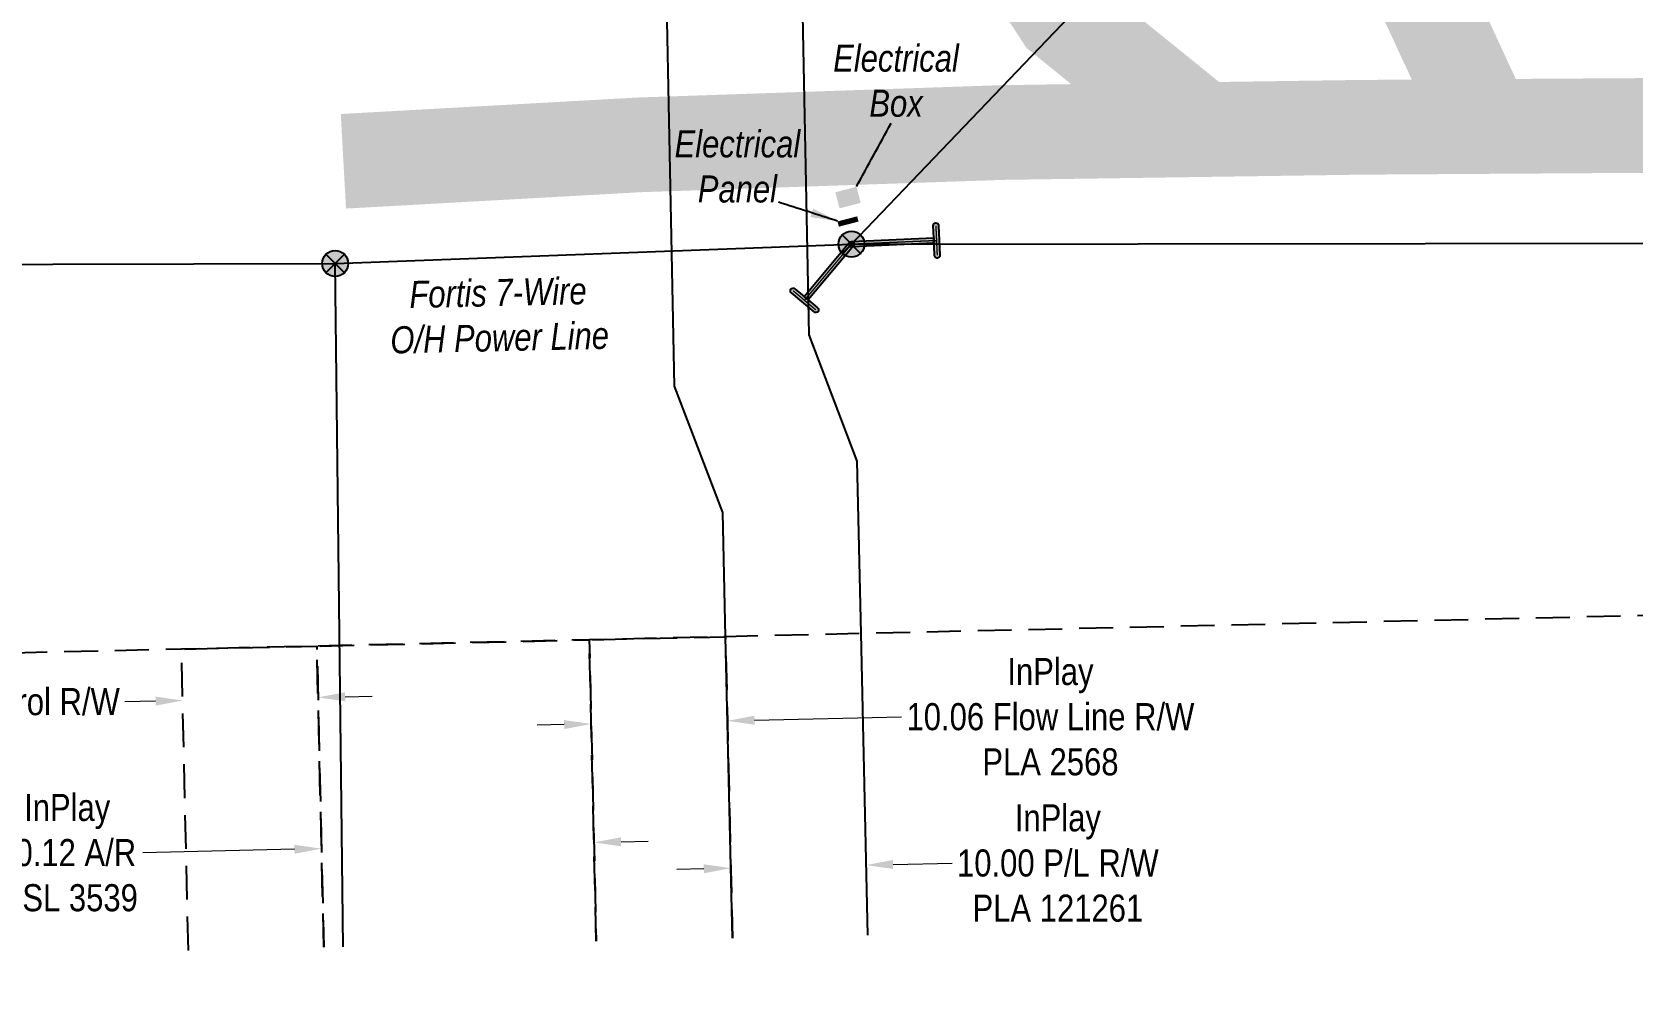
# Model space of a CAD drawing. Extents: x 601495 to 607119, y 5883555 to 5886722.
# Drawn here: x 602317 to 602908, y 5885068 to 5885423 of the extents above; entities that cross this region are included whole.
import ezdxf

# ---------------------------------------------------------------- set-up
doc = ezdxf.new("R2010")
doc.units = 0
doc.header["$LTSCALE"] = 5
doc.header["$PDMODE"] = 34
doc.header["$PDSIZE"] = 0.03
for name, pattern in [('foc-ACCESSROAD', [3.75, 2.5, -1.25]), ('foc-FLOWLINE', [3.75, 2.5, -1.25]), ('POWERLINE5', [7.8, 2.4, -0.6, 0.6, -0.6, 0.6, -0.6, 2.4])]:
    doc.linetypes.add(name, pattern=pattern)
doc.layers.get('Defpoints').update_dxf_attribs({"color": 9})
for name, color, linetype in [('AS-POWER', 104, 'foc-POWER'), ('AS-POWER-EXISTING', 72, 'POWERLINE5'), ('AS-ROADS', 254, 'Continuous'), ('AS-SYMBOL', 7, 'Continuous'), ('C-AR', 13, 'foc-ACCESSROAD'), ('C-FLOWLINE', 13, 'foc-FLOWLINE'), ('C-RW', 13, 'Continuous'), ('C-WS', 13, 'foc-ACCESSROAD'), ('DETAIL-T', 7, 'Continuous'), ('F-EZE', 190, 'foc-FLOWLINE')]:
    doc.layers.add(name, color=color, linetype=linetype)
for name, color, linetype, lineweight in [('C-AR-T', 13, 'Continuous', 9), ('C-FLOWLINE-T', 13, 'Continuous', 9), ('C-RW-T', 13, 'Continuous', 9), ('F-EZE-T', 190, 'Continuous', 9)]:
    doc.layers.add(name, color=color, linetype=linetype, lineweight=lineweight)
doc.styles.add('80CG', font='ARIALN.TTF', dxfattribs={"height": 10})
doc.styles.add('80L', font='ARIALN.TTF', dxfattribs={"height": 10})
doc.styles.add('foc-LtypeFont', font='ARIALN.TTF', dxfattribs={"height": 7.35})
doc.linetypes.add('foc-POWER', pattern='A,6,-1,["P",foc-LtypeFont,S=0.2,R=0,X=-0.625,Y=-0.75],-1.24,4', length=12.24)
doc.dimstyles.new('Compass 5 000', dxfattribs={"dimscale": 5, "dimtxt": 9, "dimasz": 2, "dimexe": 0.2, "dimexo": 0.0625, "dimgap": 0.5, "dimtad": 0, "dimtih": 1, "dimtoh": 1, "dimzin": 0, "dimdsep": 46, "dimtxsty": '80CG', "dimcen": 0.1, "dimse1": 1, "dimse2": 1, "dimclrd": 256, "dimclrt": 256, "dimaunit": 1, "dimadec": 4, "dimazin": 0, "dimtfac": 0.06, "dimtofl": 0, "dimtmove": 0, "dimatfit": 1, "dimfxl": 0.2, "dimtolj": 1, "dimtzin": 0, "dimlwd": -1, "dimarcsym": 0})

# ---------------------------------------------------------------- blocks, each defined once
blk = doc.blocks.new('POWERPOLE')
h = blk.add_hatch(color=255)
edge = h.paths.add_edge_path()
edge.add_arc((0, 0), 0.96, 0, 360)
at = {"linetype": 'Continuous'}
for p, q in [((0.68, -0.68), (-0.68, 0.68)), ((-0.68, -0.68), (0.68, 0.68))]:
    blk.add_line(p, q, dxfattribs=at)
blk.add_circle((0, 0), 0.96, dxfattribs=at)
blk = doc.blocks.new('*U452')
h = blk.add_hatch(color=255)
h.dxf.hatch_style = 1
edge = h.paths.add_edge_path()
edge.add_arc((0.05, -1.1), 0.2, -177.5255, 2.4745, ccw=False)
edge.add_line((-0.15, -1.11), (-0.21, 0.19))
edge.add_line((-0.21, 0.19), (-0.25, 1.09))
edge.add_arc((-0.05, 1.1), 0.2, 2.4745, 182.4745, ccw=False)
edge.add_line((0.15, 1.11), (0.25, -1.09))
h = blk.add_hatch(color=255)
h.dxf.hatch_style = 1
edge = h.paths.add_edge_path()
edge.add_arc((-6.3, -0.27), 0.2, 92.4745, 272.4745, ccw=False)
edge.add_line((-6.31, -0.07), (-0.21, 0.19))
edge.add_line((-0.21, 0.19), (-0.19, -0.21))
edge.add_line((-0.19, -0.21), (-6.29, -0.47))
at = {"color": 255}
blk.add_lwpolyline([(0.25, -1.09, -1), (-0.15, -1.11), (-0.21, 0.19), (-0.25, 1.09, -1), (0.15, 1.11)], format="xyb", close=True, dxfattribs=at)
at = {"color": 255, "flags": 128}
blk.add_lwpolyline([(-6.29, -0.47, -1), (-6.31, -0.07), (-0.21, 0.19), (-0.19, -0.21)], format="xyb", close=True, dxfattribs=at)
at = {"color": 72, "const_width": 0.1, "flags": 128}
for points in [[(-6.3, -0.27), (0, 0)], [(0.05, -1.1), (-0.05, 1.1)]]:
    blk.add_lwpolyline(points, dxfattribs=at)
blk = doc.blocks.new('*U451')
h = blk.add_hatch(color=255)
h.dxf.hatch_style = 1
edge = h.paths.add_edge_path()
edge.add_arc((3.47, 4.15), 0.2, -39.8884, 140.1116, ccw=False)
edge.add_line((3.62, 4.02), (0.28, 0.03))
edge.add_line((0.28, 0.03), (-0.03, 0.28))
edge.add_line((-0.03, 0.28), (3.31, 4.28))
h = blk.add_hatch(color=255)
h.dxf.hatch_style = 1
edge = h.paths.add_edge_path()
edge.add_arc((-0.84, 0.71), 0.2, 50.1116, 230.1116, ccw=False)
edge.add_line((-0.72, 0.86), (0.28, 0.03))
edge.add_line((0.28, 0.03), (0.97, -0.55))
edge.add_arc((0.84, -0.71), 0.2, -129.8884, 50.1116, ccw=False)
edge.add_line((0.72, -0.86), (-0.97, 0.55))
at = {"color": 72, "const_width": 0.1, "flags": 128}
for points in [[(3.47, 4.15), (0, 0)], [(-0.84, 0.71), (0.84, -0.71)]]:
    blk.add_lwpolyline(points, dxfattribs=at)
at = {"color": 255, "flags": 128}
blk.add_lwpolyline([(3.31, 4.28, -1), (3.62, 4.02), (0.28, 0.03), (-0.03, 0.28)], format="xyb", close=True, dxfattribs=at)
at = {"color": 255}
blk.add_lwpolyline([(-0.97, 0.55, -1), (-0.72, 0.86), (0.28, 0.03), (0.97, -0.55, -1), (0.72, -0.86)], format="xyb", close=True, dxfattribs=at)
blk = doc.blocks.new('*D467')
at = {"layer": 'Defpoints', "color": 0, "transparency": 16777216}
for p in [(602372.76, 5885176.26), (602373.58, 5885140.48), (602423.6, 5885141.62)]:
    blk.add_point(p, dxfattribs=at)
at = {"layer": 'F-EZE-T', "transparency": 16777216}
for p, q in [((602362.76, 5885176.03), (602351.42, 5885175.78)), ((602432.77, 5885177.64), (602442.77, 5885177.87))]:
    blk.add_line(p, q, dxfattribs=at)
for points in [[(602362.73, 5885177.7), (602362.8, 5885174.37), (602372.76, 5885176.26)], [(602432.74, 5885179.3), (602432.81, 5885175.97), (602422.78, 5885177.41)]]:
    blk.add_solid(points, dxfattribs=at)
at = {"layer": 'F-EZE-T', "transparency": 16777216, "insert": (602273.48, 5885175.78), "char_height": 10, "attachment_point": 5, "style": '80CG'}
blk.add_mtext('\\A1;Fortis\\P10.00 Vegetation Control R/W\\PEZE 880083', dxfattribs=at)
blk = doc.blocks.new('*D468')
at = {"layer": 'C-AR-T', "transparency": 16777216}
for p, q in [((602534.68, 5885124.07), (602544.68, 5885124.3)), ((602414.06, 5885121.31), (602358.05, 5885120.02))]:
    blk.add_line(p, q, dxfattribs=at)
for points in [[(602414.02, 5885122.97), (602414.1, 5885119.64), (602424.06, 5885121.54)], [(602534.64, 5885125.74), (602534.72, 5885122.4), (602524.68, 5885123.84)]]:
    blk.add_solid(points, dxfattribs=at)
at = {"layer": 'Defpoints', "color": 0, "transparency": 16777216}
for p in [(602424.06, 5885121.54), (602425.11, 5885075.46), (602525.74, 5885077.77)]:
    blk.add_point(p, dxfattribs=at)
at = {"layer": 'C-AR-T', "transparency": 16777216, "insert": (602330.12, 5885120.02), "char_height": 10, "attachment_point": 5, "style": '80CG'}
blk.add_mtext('\\A1;InPlay\\P20.12 A/R\\PMSL 3539', dxfattribs=at)
blk = doc.blocks.new('*D469')
at = {"layer": 'C-FLOWLINE-T', "transparency": 16777216}
for p, q in [((602583.99, 5885168.97), (602638.28, 5885170.22)), ((602513.68, 5885167.36), (602503.69, 5885167.14))]:
    blk.add_line(p, q, dxfattribs=at)
for points in [[(602583.96, 5885170.64), (602584.03, 5885167.31), (602574, 5885168.75)], [(602513.65, 5885169.03), (602513.72, 5885165.7), (602523.68, 5885167.59)]]:
    blk.add_solid(points, dxfattribs=at)
at = {"layer": 'Defpoints', "color": 0, "transparency": 16777216}
for p in [(602574, 5885168.75), (602524.77, 5885120.23), (602575.08, 5885121.38)]:
    blk.add_point(p, dxfattribs=at)
at = {"layer": 'C-FLOWLINE-T', "transparency": 16777216, "insert": (602693.28, 5885170.22), "char_height": 10, "attachment_point": 5, "style": '80CG'}
blk.add_mtext('\\A1;InPlay\\P10.06 Flow Line R/W\\PPLA 2568', dxfattribs=at)
blk = doc.blocks.new('*D470')
at = {"layer": 'C-RW-T', "transparency": 16777216}
for p, q in [((602635.16, 5885115.68), (602656.93, 5885116.18)), ((602565.25, 5885114.11), (602555.25, 5885113.88))]:
    blk.add_line(p, q, dxfattribs=at)
for points in [[(602635.12, 5885117.35), (602635.2, 5885114.02), (602625.16, 5885115.46)], [(602565.21, 5885115.77), (602565.29, 5885112.44), (602575.25, 5885114.33)]]:
    blk.add_solid(points, dxfattribs=at)
at = {"layer": 'Defpoints', "color": 0, "transparency": 16777216}
for p in [(602625.16, 5885115.46), (602575.79, 5885090.61), (602625.7, 5885091.73)]:
    blk.add_point(p, dxfattribs=at)
at = {"layer": 'C-RW-T', "transparency": 16777216, "insert": (602696.02, 5885116.18), "char_height": 10, "attachment_point": 5, "style": '80CG'}
blk.add_mtext('\\A1;InPlay\\P10.00 P/L R/W\\PPLA 121261', dxfattribs=at)

msp = doc.modelspace()

# ---------------------------------------------------------------- hatches: boundary and pattern name
at = {"layer": 'AS-POWER'}
h = msp.add_hatch(color=256, dxfattribs=at)
h.dxf.hatch_style = 1
h.paths.add_polyline_path([(602613.854, 5885363.988), (602621.652, 5885366.002), (602623.19, 5885360.046), (602615.392, 5885358.032)])

# ---------------------------------------------------------------- linework, layer by layer
at = {"layer": 'AS-POWER', "flags": 128}
for points in [[(602619.765, 5885344.807), (602772.555, 5885504.482)], [(601936.641, 5885334.142), (602063.963, 5885336.838), (602429.095, 5885337.662), (602619.765, 5885344.807), (602937.62, 5885345.202), (603262.92, 5885345.757), (603738.231, 5885357.805)], [(602432.003, 5885085.273), (602429.095, 5885337.662)]]:
    msp.add_lwpolyline(points, dxfattribs=at)
at = {"layer": 'AS-POWER', "const_width": 1.999, "flags": 128}
msp.add_lwpolyline([(602614.895, 5885352.237), (602622.155, 5885354.112)], dxfattribs=at)
at = {"layer": 'AS-ROADS', "const_width": 34.986, "flags": 128}
for points in [[(602853.63, 5885389.077), (602830.45, 5885439.222), (602817.25, 5885495.737), (602815.375, 5885574.027), (602788.235, 5885626.347), (602740.59, 5885648.307), (602687.095, 5885638.737), (602657.015, 5885591.632), (602655.365, 5885526.527), (602668.45, 5885473.852), (602697.64, 5885429.082), (602749.76, 5885386.927)], [(602432.135, 5885375.422), (602541.4, 5885381.482), (602675.9, 5885386.052), (602807.995, 5885387.972), (602938.605, 5885388.817), (603078.445, 5885389.052), (603261.76, 5885390.427), (603421.855, 5885389.042), (603610.23, 5885390.312), (603738.231, 5885391.591)]]:
    msp.add_lwpolyline(points, dxfattribs=at)
at = {"layer": 'C-AR', "flags": 128}
msp.add_lwpolyline([(602424.89, 5885085.113), (602422.342, 5885196.36), (602522.97, 5885198.665), (602525.517, 5885087.385)], dxfattribs=at)
at = {"layer": 'C-FLOWLINE', "flags": 128}
msp.add_lwpolyline([(602525.517, 5885087.385), (602522.97, 5885198.665), (602573.284, 5885199.817), (602575.833, 5885088.521)], dxfattribs=at)
at = {"layer": 'C-RW'}
msp.add_lwpolyline([(602575.833, 5885088.521), (602573.284, 5885199.817), (602572.231, 5885245.733), (602554.473, 5885292.404), (602544.77, 5885770.626), (602594.898, 5885771.656), (602604.077, 5885311.322), (602621.792, 5885264.708), (602623.232, 5885200.961), (602625.746, 5885089.648)], dxfattribs=at)
at = {"layer": 'C-WS', "flags": 128}
msp.add_lwpolyline([(603738.231, 5885345.469), (603611.937, 5885342.576), (602917.479, 5885326.669), (602918.624, 5885276.655), (602920.205, 5885207.768), (602623.232, 5885200.961), (602573.284, 5885199.817), (602522.97, 5885198.665), (602422.342, 5885196.36), (602372.327, 5885195.215), (602310.442, 5885193.795), (602308.843, 5885263.183), (602307.7, 5885313.197), (602305.418, 5885413.276), (602152.976, 5885409.791), (602151.825, 5885460.099), (602150.108, 5885535.111), (602148.39, 5885610.101), (602141.593, 5885906.794), (602541.932, 5885915.964), (602540.465, 5885990.989), (602539.918, 5886018.957)], dxfattribs=at)
at = {"layer": 'F-EZE', "flags": 128}
msp.add_lwpolyline([(602374.874, 5885083.983), (602372.327, 5885195.215), (602422.342, 5885196.36), (602424.89, 5885085.113)], dxfattribs=at)

# ---------------------------------------------------------------- block references
at = {"layer": 'AS-POWER-EXISTING', "xscale": 4.998005649999984, "yscale": 4.998005649999984, "zscale": 4.998005649999984}
for p in [(602619.765, 5885344.807), (602429.095, 5885337.662)]:
    msp.add_blockref('POWERPOLE', p, dxfattribs=at)
at = {"layer": 'AS-SYMBOL', "xscale": 4.998005649999986, "yscale": 4.998005649999986, "zscale": 4.998005649999986}
for name, p in [('*U452', (602651.235, 5885346.167)), ('*U451', (602602.435, 5885324.072))]:
    msp.add_blockref(name, p, dxfattribs=at)

# ---------------------------------------------------------------- texts
at = {"layer": 'AS-POWER', "char_height": 9.98865, "attachment_point": 1, "style": '80L'}
for s, insert in [('\\pi0.32589;{\\fArial Narrow|b0|i1|c0|p34;Electrical\\P\\pi13.67702;Box}', (602612.716, 5885418.499)), ('\\pi0.32589;{\\fArial Narrow|b0|i1|c0|p34;Electrical\\P\\pi8.90414;Panel}', (602554.128, 5885386.838))]:
    msp.add_mtext_dynamic_manual_height_columns(s, width=47.00428, gutter_width=49.993, heights=[0], dxfattribs=dict(at, insert=insert))
at = {"layer": 'AS-POWER', "insert": (602448.421, 5885331.016), "char_height": 9.98865, "attachment_point": 1, "rotation": 1.269087, "style": '80L'}
msp.add_mtext_dynamic_manual_height_columns('\\pi7.97068;{\\fArial Narrow|b0|i1|c0|p34;Fortis 7-Wire\\P\\pi0.57459;O/H Power Line}', width=80.5814, gutter_width=49.993, heights=[0], dxfattribs=at)
at = {"layer": 'DETAIL-T', "color": 3, "insert": (602976.224, 5885138.321), "char_height": 19.97827, "width": 190.10242, "attachment_point": 5, "style": '80CG', "bg_fill": 3, "box_fill_scale": 1.15, "bg_fill_color": 256, "bg_fill_true_color": 256, "bg_fill_transparency": 0}
msp.add_mtext("DETAIL 'A'\\P{\\H0.7x;SCALE 1:1000}", dxfattribs=at)

# ---------------------------------------------------------------- dimensions: what is measured, and where the dimension line sits
at = {"layer": 'C-AR-T'}
dim = msp.add_linear_dim(base=(602424.055, 5885121.535), p1=(602525.738, 5885077.768), p2=(602425.111, 5885075.463), angle=181.311975, text='InPlay\\P20.12 A/R\\PMSL 3539', dimstyle='Compass 5 000', dxfattribs=at)
dim.commit()
dim.dimension.update_dxf_attribs({"geometry": '*D468', "text_midpoint": (602330.123, 5885120.024), "dimtype": 161})
at = {"layer": 'C-FLOWLINE-T'}
dim = msp.add_linear_dim(base=(602573.996, 5885168.745), p1=(602524.766, 5885120.226), p2=(602575.08, 5885121.378), angle=1.311671, text='InPlay\\P10.06 Flow Line R/W\\PPLA 2568', dimstyle='Compass 5 000', dxfattribs=at)
dim.commit()
dim.dimension.update_dxf_attribs({"geometry": '*D469', "text_midpoint": (602693.281, 5885170.217), "dimtype": 161})
at = {"layer": 'C-RW-T'}
dim = msp.add_linear_dim(base=(602625.163, 5885115.458), p1=(602575.785, 5885090.605), p2=(602625.699, 5885091.732), angle=1.293594, text='InPlay\\P10.00 P/L R/W\\PPLA 121261', dimstyle='Compass 5 000', dxfattribs=at)
dim.commit()
dim.dimension.update_dxf_attribs({"geometry": '*D470', "text_midpoint": (602696.019, 5885116.176), "dimtype": 161})
at = {"layer": 'F-EZE-T'}
dim = msp.add_linear_dim(base=(602372.761, 5885176.264), p1=(602423.595, 5885141.625), p2=(602373.581, 5885140.479), angle=181.311729, text='Fortis\\P10.00 Vegetation Control R/W\\PEZE 880083', dimstyle='Compass 5 000', dxfattribs=at)
dim.commit()
dim.dimension.update_dxf_attribs({"geometry": '*D467', "text_midpoint": (602273.483, 5885175.775), "dimtype": 161})

# ---------------------------------------------------------------- leaders
at = {"layer": 'AS-POWER', "path_type": 1}
for points in [[(602621.589, 5885366.05), (602634.457, 5885389.453)], [(602614.658, 5885353.313), (602592.816, 5885360.325)]]:
    msp.add_leader(points, dimstyle='Compass 5 000', override={"dimgap": 0.5, "dimtad": 0}, dxfattribs=at)

doc.saveas('drawing.dxf')
